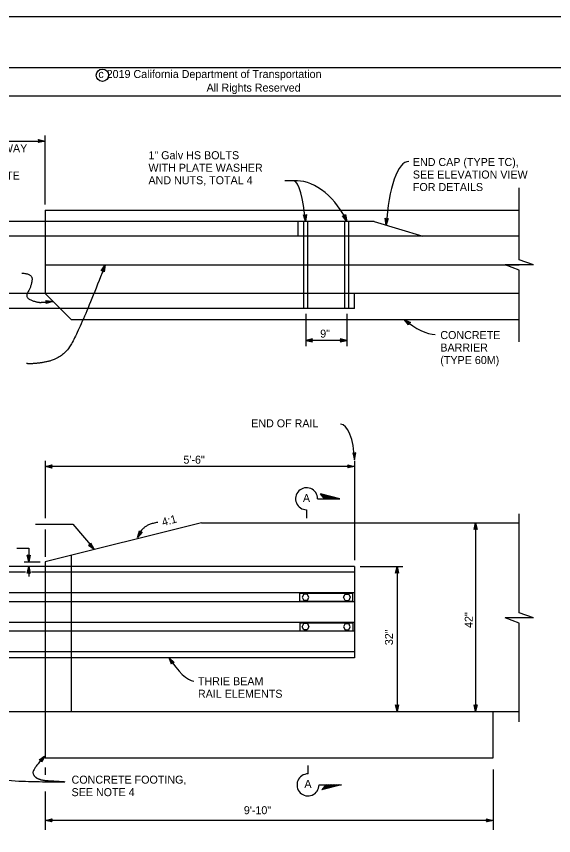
# Model space of a CAD drawing. Extents: x -894 to 866, y -476 to 714.
# Drawn here: x -241 to 228, y -3 to 714 of the extents above; entities that cross this region are included whole.
import ezdxf

# ---------------------------------------------------------------- set-up
doc = ezdxf.new("R2010")
doc.units = 0
for name, color, linetype in [('10 Sheet Format', 7, 'Continuous'), ('22 Misc Cnst Det', 7, 'Continuous'), ('56 Stage 3 Anno', 7, 'Continuous'), ('57 Undefined', 7, 'Continuous'), ('60 Nongeo Data', 7, 'Continuous')]:
    doc.layers.add(name, color=color, linetype=linetype)

# ---------------------------------------------------------------- blocks, each defined once
blk = doc.blocks.new('AHT')
at = {"layer": '60 Nongeo Data'}
blk.add_lwpolyline([(-5.91, 1.32), (0, 0), (-5.91, -1.31), (-5.7, -0.96), (-1.37, 0), (-5.7, 0.97), (-5.49, 0.62), (-2.72, 0), (-5.49, -0.61), (-5.28, -0.26), (-4.08, 0), (-5.28, 0.27), (-5.12, 0), (-5.91, -1.31), (-5.12, 0)], close=True, dxfattribs=at)

msp = doc.modelspace()

# ---------------------------------------------------------------- linework, layer by layer
at = {"layer": '10 Sheet Format'}
msp.add_line((-813.45, 643.96), (811.55, 643.96), dxfattribs=at)
for points in [[(-894.04, 713.56), (865.96, 713.56), (865.96, -476.44), (-894.04, -476.44)], [(-863.43, 668.96), (836.57, 668.96), (836.57, -431.04), (-863.43, -431.04)], [(-863.43, 668.96), (836.57, 668.96), (836.57, -431.04), (-863.43, -431.04)]]:
    msp.add_lwpolyline(points, close=True, dxfattribs=at)
msp.add_circle((-166.11, 662.06), 5.42, dxfattribs=at)
at = {"layer": '22 Misc Cnst Det'}
for p, q in [((41.58, 291.69), (24.53, 296.04)), ((28.05, 291.69), (24.53, 296.04)), ((40.18, 291.69), (24.89, 295.59)), ((38.78, 291.69), (25.26, 295.14)), ((37.38, 291.69), (25.62, 294.69)), ((35.97, 291.69), (25.99, 294.24)), ((34.57, 291.69), (26.35, 293.79)), ((22.05, 291.69), (41.58, 291.69)), ((33.17, 291.69), (26.72, 293.34)), ((31.77, 291.69), (27.08, 292.88)), ((30.36, 291.69), (27.45, 292.43)), ((28.96, 291.69), (27.81, 291.98)), ((12.4, 282.05), (12.4, 274.71)), ((13.64, 51.07), (13.64, 58.4)), ((23.28, 41.42), (42.82, 41.42)), ((42.82, 41.42), (25.76, 37.07)), ((29.28, 41.42), (25.76, 37.07)), ((41.41, 41.42), (26.13, 37.52)), ((40.01, 41.42), (26.49, 37.97)), ((38.61, 41.42), (26.86, 38.43)), ((37.21, 41.42), (27.22, 38.88)), ((35.81, 41.42), (27.59, 39.33)), ((34.4, 41.42), (27.95, 39.78)), ((33, 41.42), (28.32, 40.23)), ((31.6, 41.42), (28.68, 40.68)), ((30.19, 41.42), (29.05, 41.13))]:
    msp.add_line(p, q, dxfattribs=at)
for centre, start, end in [((12.4, 291.69), 0.00004, 270.00053), ((13.64, 41.42), 89.99947, 359.99996)]:
    msp.add_arc(centre, 9.64, start, end, dxfattribs=at)
at = {"layer": '56 Stage 3 Anno'}
for p, q in [((-216.14, 548.94), (-216.14, 609.36)), ((-311.67, 604.44), (-216.14, 604.44)), ((-221.26, 604.44), (-222.05, 605.76)), ((-222.05, 605.76), (-222.05, 605.76)), ((-222.05, 605.76), (-216.14, 604.44)), ((-216.14, 604.44), (-222.05, 603.13)), ((-222.05, 603.13), (-221.26, 604.44)), ((-222.05, 603.13), (-222.05, 603.13)), ((-221.84, 605.41), (-217.5, 604.44)), ((-217.51, 604.44), (-221.82, 603.49)), ((-218.86, 604.44), (-221.64, 603.83)), ((-221.61, 605.06), (-218.86, 604.44)), ((-221.43, 604.71), (-220.22, 604.44)), ((-220.22, 604.44), (-221.41, 604.18)), ((-216.14, 604.44), (-216.14, 604.44)), ((4.41, 569.62), (-6.65, 569.62)), ((11.34, 534.31), (9.59, 540.1)), ((9.59, 540.1), (9.59, 540.1)), ((9.59, 540.1), (10.95, 539.41)), ((11.24, 535.68), (9.96, 539.9)), ((11.14, 537.02), (10.31, 539.75)), ((11.03, 538.38), (10.68, 539.54)), ((10.95, 539.41), (12.21, 540.3)), ((11.21, 539.61), (11.03, 538.38)), ((11.54, 539.8), (11.14, 537.02)), ((11.87, 540.06), (11.24, 535.67)), ((12.21, 540.3), (11.34, 534.31)), ((12.21, 540.3), (12.21, 540.3)), ((47.43, 534.31), (43.93, 539.24)), ((43.93, 539.24), (43.93, 539.24)), ((43.93, 539.24), (45.44, 539.03)), ((46.89, 535.57), (44.34, 539.17)), ((46.37, 536.82), (44.73, 539.14)), ((45.85, 538.07), (45.14, 539.06)), ((45.44, 539.03), (46.35, 540.27)), ((45.63, 539.29), (45.85, 538.07)), ((45.87, 539.58), (46.37, 536.82)), ((46.11, 539.93), (46.9, 535.56)), ((46.35, 540.27), (46.35, 540.27)), ((46.35, 540.27), (47.43, 534.31)), ((11.34, 534.31), (11.34, 534.31)), ((47.43, 534.31), (47.43, 534.31)), ((82.06, 531.04), (81.06, 537.01)), ((81.06, 537.01), (81.06, 537.01)), ((81.06, 537.01), (82.32, 536.15)), ((82.13, 532.41), (81.4, 536.76)), ((82.2, 533.76), (81.73, 536.57)), ((83.68, 536.87), (82.06, 531.04)), ((82.06, 531.04), (82.06, 531.04)), ((82.27, 535.12), (82.07, 536.32)), ((83.32, 536.68), (82.13, 532.4)), ((82.95, 536.47), (82.2, 533.76)), ((82.6, 536.31), (82.27, 535.12)), ((82.32, 536.15), (83.68, 536.87)), ((83.68, 536.87), (83.68, 536.87)), ((-216.14, 496.26), (198.32, 496.26)), ((-163.65, 496.16), (-163.65, 496.16)), ((-167.07, 491.05), (-167.07, 491.05)), ((-164.58, 490.08), (-164.58, 490.08)), ((11.63, 453.28), (11.63, 425.19)), ((47.65, 453.28), (47.65, 425.19)), ((101.48, 443.72), (97.77, 448.5)), ((97.77, 448.5), (97.77, 448.5)), ((97.77, 448.5), (103.16, 445.74)), ((101.54, 444.12), (98.82, 447.63)), ((98.83, 447.63), (102.75, 445.62)), ((101.59, 444.54), (99.87, 446.76)), ((99.87, 446.76), (102.4, 445.46)), ((101.67, 444.92), (100.91, 445.89)), ((100.91, 445.89), (102, 445.34)), ((101.72, 445.23), (101.48, 443.72)), ((103.16, 445.74), (101.72, 445.23)), ((103.16, 445.74), (103.16, 445.74)), ((101.48, 443.72), (101.48, 443.72)), ((17.54, 431.43), (11.63, 430.12)), ((47.65, 430.12), (11.63, 430.12)), ((11.63, 430.12), (11.63, 430.12)), ((11.63, 430.12), (17.54, 428.81)), ((17.33, 431.08), (12.99, 430.12)), ((13, 430.11), (17.31, 429.16)), ((17.1, 430.73), (14.35, 430.12)), ((14.35, 430.12), (17.13, 429.5)), ((16.92, 430.39), (15.71, 430.12)), ((15.71, 430.12), (16.9, 429.86)), ((16.75, 430.12), (17.54, 431.43)), ((17.54, 428.81), (16.75, 430.12)), ((17.54, 431.43), (17.54, 431.43)), ((47.65, 430.12), (41.75, 431.43)), ((41.75, 431.43), (42.53, 430.12)), ((41.75, 431.42), (41.75, 431.42)), ((42.53, 430.12), (41.75, 428.8)), ((41.75, 428.8), (47.65, 430.12)), ((41.96, 429.15), (46.29, 430.12)), ((46.28, 430.12), (41.98, 431.07)), ((44.93, 430.11), (42.15, 430.73)), ((42.19, 429.5), (44.93, 430.11)), ((42.36, 429.84), (43.57, 430.11)), ((43.57, 430.11), (42.38, 430.38)), ((47.65, 430.12), (47.65, 430.12)), ((17.54, 428.81), (17.54, 428.81)), ((41.75, 428.8), (41.75, 428.8)), ((54.1, 330.91), (52.76, 331.65)), ((52.76, 331.65), (52.76, 331.65)), ((52.76, 331.65), (54.27, 325.79)), ((53.11, 331.45), (54.23, 327.15)), ((53.47, 331.23), (54.18, 328.51)), ((53.82, 331.07), (54.13, 329.87)), ((55.38, 331.74), (54.1, 330.91)), ((54.13, 329.87), (54.36, 331.06)), ((54.18, 328.51), (54.7, 331.31)), ((54.23, 327.16), (55.04, 331.49)), ((54.27, 325.79), (55.38, 331.74)), ((55.38, 331.74), (55.38, 331.74)), ((-216.14, 324.81), (-216.14, 274.63)), ((54.27, 325.79), (54.27, 325.79)), ((54.3, 324.81), (54.3, 237.87)), ((-216.14, 319.89), (-210.24, 321.2)), ((54.3, 319.89), (-216.14, 319.89)), ((-210.24, 318.57), (-216.14, 319.89)), ((-216.14, 319.89), (-216.14, 319.89)), ((-210.45, 318.92), (-214.78, 319.89)), ((-214.77, 319.89), (-210.47, 320.85)), ((-213.42, 319.89), (-210.64, 320.51)), ((-210.68, 319.28), (-213.42, 319.89)), ((-212.06, 319.89), (-210.87, 320.15)), ((-210.85, 319.62), (-212.06, 319.89)), ((-210.24, 321.2), (-211.03, 319.89)), ((-211.03, 319.89), (-210.24, 318.57)), ((-210.24, 321.2), (-210.24, 321.2)), ((-210.24, 318.57), (-210.24, 318.57)), ((49.18, 319.89), (48.4, 321.21)), ((48.4, 321.21), (48.4, 321.21)), ((48.4, 321.21), (54.3, 319.89)), ((54.3, 319.89), (48.4, 318.58)), ((48.4, 318.58), (49.18, 319.89)), ((48.4, 318.58), (48.4, 318.58)), ((48.61, 320.86), (52.94, 319.89)), ((52.93, 319.89), (48.63, 318.94)), ((51.58, 319.89), (48.8, 319.28)), ((48.84, 320.51), (51.58, 319.89)), ((49.01, 320.16), (50.22, 319.89)), ((50.22, 319.89), (49.03, 319.63)), ((54.3, 319.89), (54.3, 319.89)), ((158.85, 264.77), (160.17, 270.67)), ((160.17, 265.56), (158.85, 264.77)), ((159.2, 264.98), (160.17, 269.31)), ((159.56, 265.21), (160.17, 267.95)), ((159.9, 265.38), (160.17, 266.59)), ((160.17, 270.67), (160.17, 105.67)), ((160.17, 270.67), (160.17, 270.67)), ((160.17, 270.67), (161.48, 264.77)), ((160.17, 269.3), (161.13, 265)), ((160.17, 267.95), (160.78, 265.17)), ((160.17, 266.59), (160.43, 265.4)), ((161.48, 264.77), (160.17, 265.56)), ((-216.14, 264.68), (-216.14, 240.94)), ((158.85, 264.77), (158.85, 264.77)), ((161.48, 264.77), (161.48, 264.77)), ((-240.86, 248.42), (-230.54, 248.42)), ((-230.54, 248.42), (-230.54, 236.48)), ((-234.62, 236.48), (-220.42, 236.48)), ((-230.54, 232.52), (-230.54, 223.75)), ((59.22, 232.52), (96.44, 232.52)), ((90.2, 226.61), (91.52, 232.52)), ((90.55, 226.83), (91.52, 231.16)), ((90.9, 227.06), (91.51, 229.8)), ((91.51, 229.8), (92.13, 227.02)), ((91.52, 232.52), (91.52, 105.67)), ((91.52, 232.52), (91.52, 232.52)), ((91.52, 232.52), (92.83, 226.61)), ((91.52, 231.15), (92.47, 226.84)), ((91.52, 227.4), (90.2, 226.61)), ((90.2, 226.61), (90.2, 226.61)), ((91.24, 227.23), (91.51, 228.44)), ((91.51, 228.44), (91.78, 227.25)), ((92.83, 226.61), (91.52, 227.4)), ((92.83, 226.61), (92.83, 226.61)), ((-105.74, 146.95), (-107.75, 152.65)), ((-107.75, 152.65), (-107.75, 152.65)), ((-107.75, 152.65), (-103.51, 148.34)), ((-105.56, 147.31), (-107.03, 151.5)), ((-107.02, 151.49), (-103.93, 148.35)), ((-105.38, 147.69), (-106.31, 150.35)), ((-106.31, 150.35), (-104.31, 148.31)), ((-105.04, 148.31), (-105.74, 146.95)), ((-105.74, 146.95), (-105.74, 146.95)), ((-105.18, 148.02), (-105.59, 149.19)), ((-105.59, 149.19), (-104.74, 148.32)), ((-103.51, 148.34), (-105.04, 148.31)), ((-103.51, 148.34), (-103.51, 148.34)), ((91.52, 105.67), (90.21, 111.58)), ((90.21, 111.58), (90.21, 111.58)), ((90.21, 111.58), (91.52, 110.79)), ((91.51, 107.04), (90.56, 111.35)), ((91.52, 108.39), (90.9, 111.17)), ((91.52, 109.75), (91.26, 110.94)), ((91.52, 110.79), (92.84, 111.58)), ((92.84, 111.58), (91.52, 105.67)), ((92.48, 111.37), (91.52, 107.03)), ((92.13, 111.14), (91.52, 108.39)), ((91.79, 110.96), (91.52, 109.75)), ((92.84, 111.58), (92.84, 111.58)), ((160.17, 105.67), (158.86, 111.58)), ((158.86, 111.58), (158.86, 111.58)), ((158.86, 111.58), (160.17, 110.79)), ((160.17, 107.04), (159.21, 111.35)), ((160.17, 108.39), (159.56, 111.17)), ((160.17, 109.75), (159.91, 110.94)), ((160.17, 110.79), (161.49, 111.58)), ((161.49, 111.58), (160.17, 105.67)), ((161.14, 111.37), (160.17, 107.03)), ((160.78, 111.14), (160.17, 108.39)), ((160.44, 110.96), (160.17, 109.75)), ((161.49, 111.58), (161.49, 111.58)), ((91.52, 105.67), (91.52, 105.67)), ((160.17, 105.67), (160.17, 105.67)), ((-216.14, 56.77), (-216.14, 50.23)), ((175.61, 54.98), (175.61, 2.19)), ((-216.14, 35.77), (-216.14, 2.19)), ((175.61, 10.32), (-216.14, 10.32))]:
    msp.add_line(p, q, dxfattribs=at)
for points in [[(-167.07, 491.05), (-163.65, 496.16), (-164.58, 490.08), (-164.83, 490.41), (-164.15, 494.86), (-166.66, 491.12), (-166.25, 491.19), (-164.65, 493.58), (-165.08, 490.74), (-165.34, 491.06), (-165.15, 492.3), (-165.84, 491.26), (-165.53, 491.31), (-164.58, 490.08), (-165.53, 491.31)], [(-229.22, 242.39), (-230.54, 236.48), (-231.85, 242.39), (-231.5, 242.18), (-230.54, 237.85), (-229.57, 242.18), (-229.92, 241.97), (-230.53, 239.2), (-231.15, 241.97), (-230.8, 241.76), (-230.53, 240.56), (-230.27, 241.76), (-230.54, 241.6), (-231.85, 242.39), (-230.54, 241.6)], [(-231.86, 226.61), (-230.54, 232.52), (-229.23, 226.61), (-229.58, 226.82), (-230.53, 231.15), (-231.51, 226.82), (-231.16, 227.03), (-230.54, 229.8), (-229.93, 227.03), (-230.27, 227.24), (-230.54, 228.44), (-230.81, 227.24), (-230.54, 227.4), (-229.23, 226.61), (-230.54, 227.4)]]:
    msp.add_lwpolyline(points, close=True, dxfattribs=at)
msp.add_lwpolyline([(-224.54, 269.44), (-191.87, 269.44), (-173.3, 247.52)], dxfattribs=at)
for centre, major_axis, ratio, start_param, end_param in [((99.23, 527.39), (-2.16, -59.2), 0.292243, 3.121462, 4.661203), ((3.81, 532.67), (2.62, -36.94), 0.206032, 1.600611, 3.126313), ((19.95, 534.83), (25.15, -31.56), 0.582316, 1.121461, 2.724357), ((98.66, 479.7), (-34.09, 42.14), 0.416782, 2.023398, 2.799895), ((40.87, 319.15), (-1.27, -37.83), 0.354357, 1.759215, 3.15669), ((-102.38, 175.91), (-19.07, 43.37), 0.329485, 1.986477, 2.958584)]:
    msp.add_ellipse(centre, major_axis=major_axis, ratio=ratio, start_param=start_param, end_param=end_param, dxfattribs=at)
for points, degree in [([(-163.65, 496.16), (-189.4, 429.67), (-204.36, 413.49), (-225.92, 409.3), (-232.51, 409.9)], 2), ([(-236.6, 489), (-227.14, 488.6), (-228.13, 477.73), (-234.17, 467.54), (-223.2, 463.45), (-217.96, 463.45), (-209.54, 464.22)], 2), ([(-117.67, 271.04), (-125.99, 269.58), (-132.41, 263.91), (-133.01, 262.07), (-135.36, 257.79)], 2), ([(-216.29, 66.87), (-227.46, 54.76), (-226.22, 48.85), (-219.7, 45.44), (-207.91, 44.82), (-198.91, 44.2)], 2), ([(-279.64, 51.7), (-270.69, 48.28), (-251.55, 45.24), (-226.22, 44.2), (-217.84, 44.2), (-198.91, 44.2)], 3)]:
    msp.add_open_spline(points, degree=degree, dxfattribs=at)
at = {"layer": '60 Nongeo Data'}
for p, q in [((198.32, 500.78), (198.32, 563.71)), ((-216.14, 544.02), (198.32, 544.02)), ((-216.14, 544.02), (-216.14, 534.31)), ((71.37, 534.31), (-582.11, 534.31)), ((-216.14, 534.31), (-216.14, 521.31)), ((4.71, 534.4), (4.71, 521.41)), ((9.59, 534.31), (9.59, 458.2)), ((13.35, 458.2), (13.35, 534.31)), ((45.61, 534.31), (45.61, 458.2)), ((49.37, 458.2), (49.37, 534.31)), ((71.37, 534.31), (113.88, 521.31)), ((198.32, 521.31), (-726.13, 521.31)), ((-216.14, 521.31), (-216.14, 471.2)), ((210.75, 496.26), (185.89, 496.26)), ((198.32, 491.73), (185.89, 496.26)), ((210.75, 496.26), (198.32, 500.78)), ((198.32, 428.81), (198.32, 491.73)), ((198.32, 471.2), (-726.13, 471.2)), ((-216.14, 471.2), (-203.15, 458.2)), ((54.3, 458.2), (54.3, 471.2)), ((54.3, 458.2), (-599.18, 458.2)), ((-203.15, 458.2), (-193.44, 448.5)), ((-193.44, 448.5), (198.32, 448.5)), ((198.32, 191.98), (198.32, 278.4)), ((-79.38, 270.67), (-216.14, 236.48)), ((-79.38, 270.67), (198.32, 270.67)), ((-216.14, 236.48), (-216.14, 152.65)), ((-193.44, 242.16), (-193.44, 152.65)), ((54.3, 232.52), (-532.63, 232.52)), ((54.3, 232.52), (54.3, 152.65)), ((-233.42, 227.48), (-289.79, 227.48)), ((54.3, 227.48), (-228.22, 227.48)), ((54.3, 209.42), (-599.18, 209.42)), ((6.38, 201.99), (6.38, 209.04)), ((6.38, 209.04), (52.74, 209.04)), ((9.91, 208.25), (8.5, 205.47)), ((13.03, 208.25), (9.91, 208.25)), ((14.43, 205.47), (13.03, 208.25)), ((44.69, 205.47), (46.09, 208.25)), ((46.09, 208.25), (49.21, 208.25)), ((49.21, 208.25), (50.62, 205.47)), ((52.74, 201.99), (52.74, 209.04)), ((54.3, 201.61), (-599.13, 201.61)), ((6.38, 201.99), (52.74, 201.99)), ((8.5, 205.47), (9.91, 202.68)), ((13.07, 202.68), (9.91, 202.68)), ((13.07, 202.68), (14.43, 205.47)), ((46.05, 202.68), (44.69, 205.47)), ((46.05, 202.68), (49.21, 202.68)), ((50.62, 205.47), (49.21, 202.68)), ((210.75, 187.46), (185.89, 187.46)), ((198.32, 182.94), (185.89, 187.46)), ((210.75, 187.46), (198.32, 191.98)), ((54.3, 183.56), (-599.13, 183.56)), ((6.38, 183.18), (6.38, 176.13)), ((6.38, 183.18), (52.74, 183.18)), ((8.5, 179.7), (9.91, 182.49)), ((9.91, 176.92), (8.5, 179.7)), ((13.07, 182.49), (9.91, 182.49)), ((14.43, 179.7), (13.03, 176.92)), ((13.07, 182.49), (14.43, 179.7)), ((46.05, 182.49), (44.69, 179.7)), ((44.69, 179.7), (46.09, 176.92)), ((46.05, 182.49), (49.21, 182.49)), ((50.62, 179.7), (49.21, 182.49)), ((49.21, 176.92), (50.62, 179.7)), ((52.74, 183.18), (52.74, 176.13)), ((198.32, 96.52), (198.32, 182.94)), ((54.3, 175.75), (-598.93, 175.75)), ((6.38, 176.13), (52.74, 176.13)), ((13.03, 176.92), (9.91, 176.92)), ((46.09, 176.92), (49.21, 176.92)), ((54.3, 157.69), (-598.93, 157.69)), ((54.3, 152.65), (-582.11, 152.65)), ((-216.14, 152.65), (-216.14, 105.67)), ((-193.44, 152.65), (-193.44, 105.67)), ((-726.13, 105.67), (198.32, 105.67)), ((-216.14, 105.67), (-216.14, 65.14)), ((175.61, 65.14), (175.61, 105.67)), ((-216.14, 65.14), (175.61, 65.14))]:
    msp.add_line(p, q, dxfattribs=at)

# ---------------------------------------------------------------- block references
at = {"layer": '56 Stage 3 Anno'}
for p, rotation in [((-209.54, 464.22), 5.198453983970289), ((-135.36, 257.79), -118.66736026027458), ((-216.29, 66.87), 47.312869029170514), ((-216.14, 10.32), 180)]:
    msp.add_blockref('AHT', p, dxfattribs=dict(at, rotation=rotation))
at = {"layer": '56 Stage 3 Anno', "yscale": -0.9999999999999998, "rotation": -49.74216412101347}
msp.add_blockref('AHT', (-173.3, 247.52), dxfattribs=at)
at = {"layer": '56 Stage 3 Anno'}
msp.add_blockref('AHT', (175.61, 10.32), dxfattribs=at)

# ---------------------------------------------------------------- texts
at = {"layer": '10 Sheet Format'}
for s, p in [('c 2019 California Department of Transportation', (-169.66, 659.65)), ('All Rights Reserved', (-75.03, 647.75))]:
    msp.add_text(s, height=7, dxfattribs=at).set_placement(p)
at = {"layer": '57 Undefined'}
for s, p in [('PASSAGEWAY', (-297.86, 594.72)), ('1" Galv HS BOLTS', (-125.84, 588.63)), ('END CAP (TYPE TC),', (105.3, 582.68)), ('WITH PLATE WASHER', (-125.84, 577.69)), ('CONCRETE', (-290.88, 570.87)), ('AND NUTS, TOTAL 4', (-125.84, 566.75)), ('SEE ELEVATION VIEW', (105.3, 571.74)), ('FOR DETAILS', (105.3, 560.8)), ('9"', (24.29, 432.58)), ('CONCRETE', (129.32, 431.35)), ('BARRIER', (129.32, 420.42)), ('(TYPE 60M)', (129.32, 409.48)), ('END OF RAIL', (-36.03, 354.16)), ('5\'-6"', (-95.29, 322.35)), ('A', (9.18, 288.83)), ('THRIE BEAM', (-82.58, 128.58)), ('RAIL ELEMENTS', (-82.58, 117.64)), ('CONCRETE FOOTING,', (-193.08, 42.49)), ('A', (10.48, 38.81)), ('SEE NOTE 4', (-193.08, 31.56)), ('9\'-10"', (-42.45, 15.77))]:
    msp.add_text(s, height=7, dxfattribs=at).set_placement(p)
for s, rotation, p in [('4:1', 15.36043, (-113.08, 267.66)), ('42"', 90, (157.64, 178.67)), ('32"', 90, (87.93, 163.62))]:
    msp.add_text(s, height=7, rotation=rotation, dxfattribs=at).set_placement(p)

doc.saveas('drawing.dxf')
